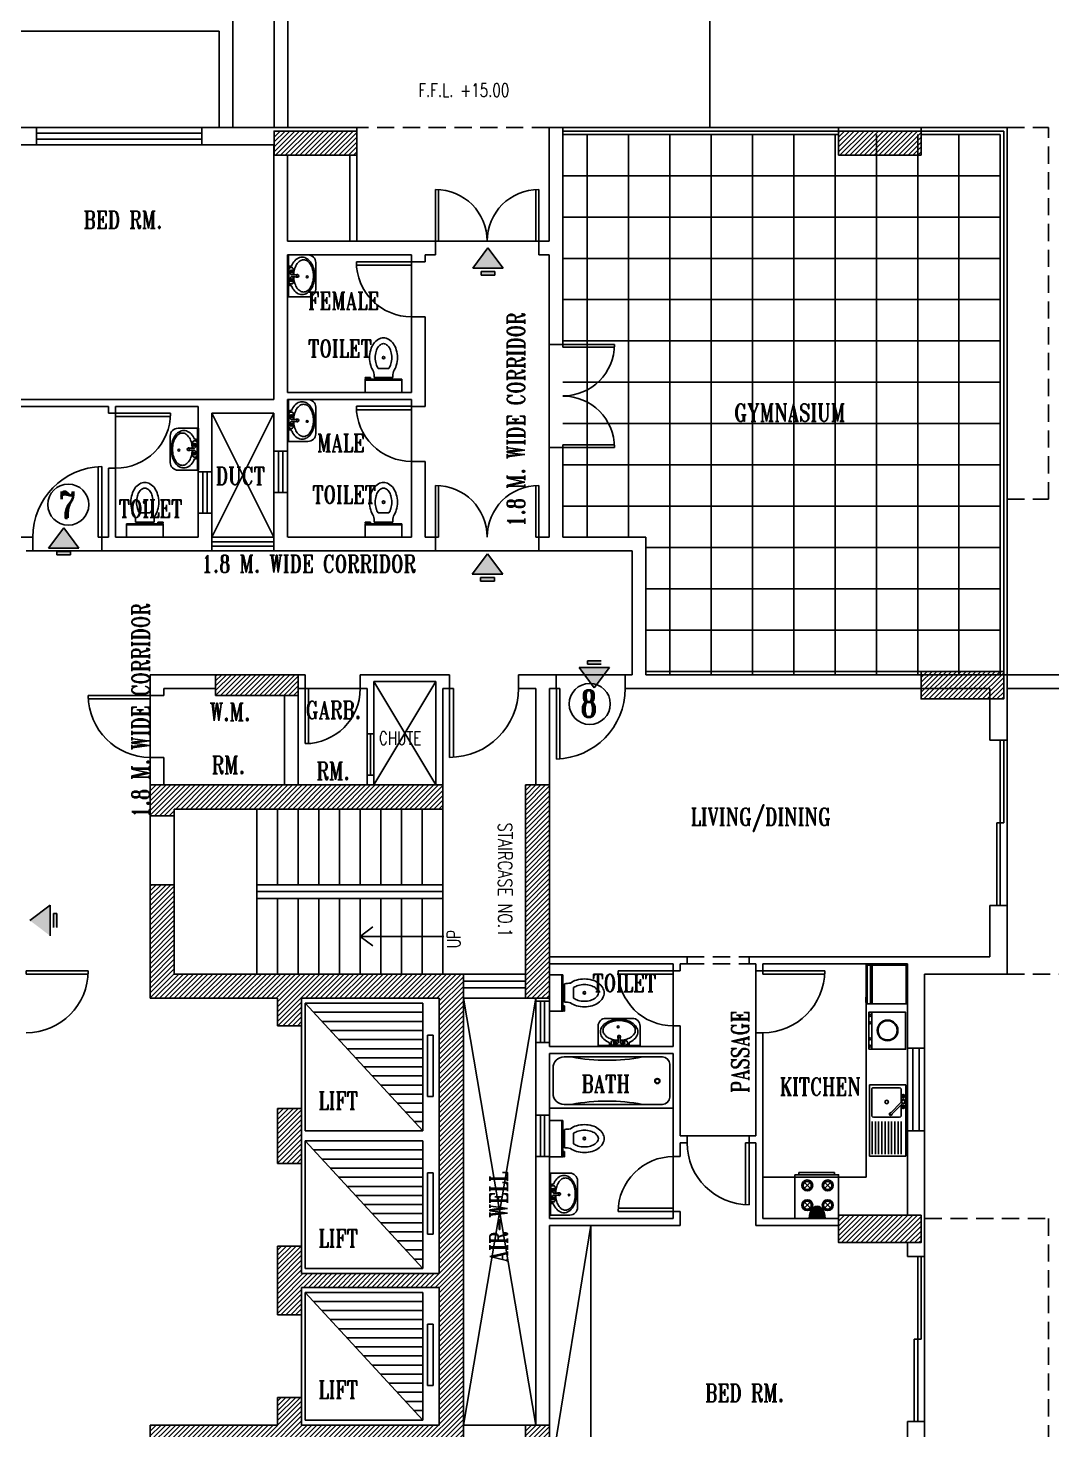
# Model space of a CAD drawing. Extents: x 5706208 to 5786773, y -2031603 to -1909573.
# Drawn here: x 5743665 to 5758540, y -2013996 to -1993629 of the extents above; entities that cross this region are included whole.
import ezdxf

# ---------------------------------------------------------------- set-up
doc = ezdxf.new("R2010")
doc.units = 0
doc.header["$LTSCALE"] = 1000
doc.header["$MEASUREMENT"] = 0
doc.linetypes.add('HIDDEN', pattern=[0.375, 0.25, -0.125])
doc.layers.get('0').update_dxf_attribs({"linetype": 'CONTINUOUS'})
for name, color, linetype in [('DOOR', 3, 'CONTINUOUS'), ('E-LIGHTING', 7, 'CONTINUOUS'), ('E-POWER', 7, 'CONTINUOUS'), ('FIXTURES', 8, 'CONTINUOUS'), ('HATCH', 254, 'CONTINUOUS'), ('STR - COLUMN', 4, 'CONTINUOUS'), ('TEXT', 2, 'CONTINUOUS'), ('WALL', 7, 'CONTINUOUS'), ('WIN', 3, 'CONTINUOUS')]:
    doc.layers.add(name, color=color, linetype=linetype)
doc.styles.add('TNR', font='romant.shx', dxfattribs={"width": 0.8})

# ---------------------------------------------------------------- blocks, each defined once
blk = doc.blocks.new('3')
at = {"layer": 'WIN'}
for p, q in [((131530, 59527), (130630, 59527)), ((131530, 59477), (130631, 59477)), ((131530, 59477), (131530, 59527))]:
    blk.add_line(p, q, dxfattribs=at)
blk.add_arc((131530, 59527), 900, 180, 270, dxfattribs=at)
blk = doc.blocks.new('4')
at = {"color": 1}
blk.add_line((137265, 121732), (138015, 121732), dxfattribs=at)
at = {"layer": 'WIN'}
for p, q in [((137215, 121732), (137265, 121732)), ((137215, 121732), (137215, 120932)), ((137265, 121732), (137265, 120934))]:
    blk.add_line(p, q, dxfattribs=at)
blk.add_arc((137215, 121732), 800, 270, 0, dxfattribs=at)
blk = doc.blocks.new('2')
at = {"layer": 'WIN'}
for p, q in [((135430, 69077), (134407, 69077)), ((135430, 69077), (135430, 69027)), ((135430, 69027), (134405, 69027))]:
    blk.add_line(p, q, dxfattribs=at)
blk.add_arc((135430, 69002), 1025, 90, 178.6024, dxfattribs=at)
blk = doc.blocks.new('LAV-S')
for p, q in [((-293, 0), (293, 0)), ((-293, 0), (-293, -284)), ((293, 0), (293, -284)), ((-293, -13), (293, -13)), ((-46, -50), (-75, -50)), ((-61, -35), (-61, -65)), ((-36, -40), (-36, -19)), ((-15, -66), (-15, -59)), ((14, -66), (14, -59)), ((36, -40), (36, -19)), ((45, -50), (75, -50)), ((60, -35), (60, -65)), ((-185, -392), (185, -392))]:
    blk.add_line(p, q)
for points in [[(-138, -55, 0.039711), (-178, -75, 0.107049), (-240, -134, 0.150029), (-261, -203, 0.150029), (-240, -272, 0.107049), (-178, -331, 0.075298), (-99, -365, 0.06206), (0, -377, 0.06206), (99, -365, 0.075298), (178, -331, 0.107049), (240, -272, 0.150029), (261, -203, 0.150029), (240, -134, 0.107049), (178, -75, 0.045264), (132, -52, 0.053604)], [(-12, -86, 0.053604), (-90, -97, 0.075298), (-159, -126, 0.107049), (-211, -175, 0.150029), (-225, -223, 0.150029), (-211, -272, 0.107049), (-159, -321, 0.075298), (-90, -350, 0.06206), (0, -361, 0.06206), (90, -350, 0.075298), (159, -321, 0.107049), (210, -272, 0.150029), (225, -223, 0.150029), (210, -175, 0.107049), (159, -126, 0.075298), (90, -97, 0.053604), (12, -86, 0.06206)], [(-138, -55), (-138, -37, -0.161372), (-129, -13)], [(-14, -79), (-96, -79, -0.414214), (-116, -59), (-116, -39, -0.414214), (-96, -19), (90, -19, -0.414214), (110, -39)], [(110, -39), (110, -59, -0.414214), (90, -79), (13, -79, -0.414214)], [(123, -13, -0.161372), (132, -37, -0.414214)], [(132, -37), (132, -52, -0.414214)]]:
    blk.add_lwpolyline(points, format="xyb")
for centre, radius in [((-61, -50), 19.1), ((-61, -50), 14.8), ((0, -136), 14.8), ((60, -50), 19.1), ((60, -50), 14.8), ((13, -273), 12.4)]:
    blk.add_circle(centre, radius)
for centre, radius, start, end in [((-37, -62), 22.2, 350.7967, 89.2835), ((-267, -84), 253, 348.1551, 4.1275), ((0, -136), 19.1, 157.9645, 22.0355), ((267, -84), 253, 175.8725, 191.8449), ((36, -62), 22.2, 90.7165, 189.2033), ((-185, -284), 108, 180, 270), ((185, -284), 108, 270, 0)]:
    blk.add_arc(centre, radius, start, end)
blk = doc.blocks.new('A$C456860CD')
at = {"layer": 'FIXTURES'}
for p, q in [((4.94, 8.21, 50), (15.06, 8.21, 50)), ((7.1, 13.29, 50), (12.9, 13.29, 50)), ((17.14, 8.24, 50), (20, 8.24, 50)), ((17.14, 7.67, 50), (17.14, 8.24, 50)), ((20, 7.67, 50), (20, 8.24, 50)), ((0, 0, 50), (0, 7.3, 50)), ((0, 7.3, 50), (20, 7.3, 50)), ((0, 6.73, 50), (20, 6.73, 50)), ((0, 0, 50), (20, 0, 50)), ((17.14, 7.67, 50), (20, 7.67, 50)), ((20, 0, 50), (20, 7.3, 50))]:
    blk.add_line(p, q, dxfattribs=at)
at = {"layer": 'FIXTURES', "elevation": 50}
for points in [[(4.58, 11.51, -0.082549), (2.96, 14.87, -0.071279), (2.35, 19.17, -0.071279), (2.96, 23.46, -0.082773), (4.59, 26.83, -0.106766), (7.22, 29.25, -0.133376), (10, 30, -0.133376), (12.78, 29.25, -0.106766), (15.41, 26.83, -0.082773), (17.04, 23.46, -0.071279), (17.65, 19.17, -0.071279), (17.04, 14.87, -0.082549), (15.42, 11.51, -0.106766)], [(7.1, 13.29, -0.082549), (5.92, 15.74, -0.071279), (5.43, 19.17, -0.071279), (5.92, 22.59, -0.082773), (7.1, 25.05, -0.106766), (8.78, 26.59, -0.133376), (10, 26.92, -0.133376), (11.22, 26.59, -0.106766), (12.9, 25.05, -0.082773), (14.08, 22.59, -0.071279), (14.57, 19.17, -0.071279), (14.08, 15.74, -0.082549), (12.9, 13.29, -0.082549)]]:
    blk.add_lwpolyline(points, format="xyb", dxfattribs=at)
at = {"layer": 'FIXTURES'}
blk.add_circle((9.97, 19.2, 50), 0.682, dxfattribs=at)
for centre, radius, start, end in [((-11.44, 8.11, 50), 16.38, 0.35698, 11.99076), ((31.44, 8.11, 50), 16.38, 168.00924, 179.64302), ((16.63, 7.82, 50), 0.527, 260.88023, 343.43698), ((18.49, 7.82, 50), 0.527, 196.56302, 279.11977)]:
    blk.add_arc(centre, radius, start, end, dxfattribs=at)
blk = doc.blocks.new('A$C185C11D3')
at = {"layer": 'FIXTURES'}
for p, q in [((0, 68, 50), (0, 0, 50)), ((0, 68, 50), (30, 68, 50)), ((2, 62, 50), (2, 8, 50)), ((6, 66, 50), (24, 66, 50)), ((28, 62, 50), (28, 8, 50)), ((30, 68, 50), (30, 0, 50)), ((0, 0, 50), (30, 0, 50)), ((8, 2, 50), (22, 2, 50))]:
    blk.add_line(p, q, dxfattribs=at)
for radius in [1.42, 1.1]:
    blk.add_circle((14.79, 59.22, 50), radius, dxfattribs=at)
for centre, radius, start, end in [((6, 62, 50), 4, 90, 180), ((24, 62, 50), 4, 0, 90), ((-100.79, 31.64, 50), 104.62, 349.25642, 10.74358), ((130.79, 31.64, 50), 104.62, 169.25642, 190.74358), ((8, 8, 50), 6, 180, 270), ((22, 8, 50), 6, 270, 0)]:
    blk.add_arc(centre, radius, start, end, dxfattribs=at)
blk = doc.blocks.new('KS-S')
at = {"color": 0}
for p, q in [((56, 612), (1161, 612)), ((56, 52), (56, 612)), ((593, 543), (91, 543)), ((593, 493), (91, 493)), ((593, 443), (91, 443)), ((658, 515), (658, 114)), ((851, 543), (686, 543)), ((870, 563), (702, 394)), ((891, 542), (724, 374)), ((840, 573), (797, 573)), ((819, 552), (819, 594)), ((1087, 543), (915, 543)), ((1006, 573), (964, 573)), ((985, 552), (985, 594)), ((1115, 114), (1115, 515)), ((1161, 52), (1161, 612)), ((593, 393), (91, 393)), ((593, 343), (91, 343)), ((593, 293), (91, 293)), ((593, 243), (91, 243)), ((56, 52), (1161, 52)), ((593, 193), (91, 193)), ((593, 143), (91, 143)), ((593, 93), (91, 93)), ((686, 86), (1087, 86))]:
    blk.add_line(p, q, dxfattribs=at)
for centre, radius in [((819, 573), 26.1), ((819, 573), 21.3), ((901, 573), 32.6), ((901, 573), 26.6), ((985, 573), 26.1), ((985, 573), 21.3), ((895, 317), 26.1)]:
    blk.add_circle(centre, radius, dxfattribs=at)
for centre, radius, start, end in [((686, 515), 28, 90, 180), ((1087, 515), 28, 0, 90), ((709, 380), 21.7, 89.3249, 2.0537), ((709, 380), 15.7, 119.7441, 334.7167), ((686, 114), 28, 180, 270), ((1087, 114), 28, 270, 0)]:
    blk.add_arc(centre, radius, start, end, dxfattribs=at)
blk = doc.blocks.new('A$C556A3EF4')
at = {"layer": 'FIXTURES', "linetype": 'Continuous'}
for p, q in [((0, 21.84), (0, 2.16)), ((1.2, 21.84), (0, 21.84)), ((4.92, 19.29), (9.16, 15.05)), ((4.92, 15.05), (9.16, 19.29)), ((15.72, 19.29), (19.96, 15.05)), ((15.72, 15.05), (19.96, 19.29)), ((4.92, 8.05), (9.16, 3.8)), ((4.92, 3.8), (9.16, 8.05)), ((15.72, 8.05), (19.96, 3.8)), ((15.72, 3.8), (19.96, 8.05)), ((1.2, 2.16), (0, 2.16))]:
    blk.add_line(p, q, dxfattribs=at)
blk.add_lwpolyline([(1.2, 24), (1.2, 0), (25.2, 0), (25.2, 24)], close=True, dxfattribs=at)
for centre, radius in [((7.04, 17.17), 3), ((7.04, 17.17), 2.24), ((17.84, 17.17), 3), ((17.84, 17.17), 2.24), ((7.04, 5.93), 3), ((7.04, 5.93), 2.24), ((17.84, 5.93), 3), ((17.84, 5.93), 2.24)]:
    blk.add_circle(centre, radius, dxfattribs=at)
blk = doc.blocks.new('FRIDGE')
at = {"color": 0}
for p, q in [((-550, 600), (-550, 0)), ((-550, 575), (-525, 575)), ((-525, 600), (-525, 0)), ((-550, 25), (-525, 25))]:
    blk.add_line(p, q, dxfattribs=at)
blk.add_lwpolyline([(-600, 575), (-625, 575), (-625, 500), (-600, 500)], dxfattribs=at)
blk.add_lwpolyline([(-600, 600), (0, 600), (0, 0), (-600, 0)], close=True, dxfattribs=at)
blk = doc.blocks.new('WM')
at = {"layer": 'FIXTURES', "color": 0}
blk.add_line((110, 115), (681, 115), dxfattribs=at)
blk.add_lwpolyline([(681, 65), (681, 635), (110, 635), (110, 65)], close=True, dxfattribs=at)
for centre, radius in [((390, 357), 160), ((390, 357), 148), ((158, 88), 15.9), ((272, 88), 15.9), ((519, 88), 15.9), ((633, 88), 15.9)]:
    blk.add_circle(centre, radius, dxfattribs=at)
blk = doc.blocks.new('20A-Flux Outlet')
at = {"layer": 'E-POWER', "linetype": 'Continuous'}
h = blk.add_hatch(color=210, dxfattribs=at)
edge = h.paths.add_edge_path()
edge.add_ellipse((0, 0), major_axis=(13.2, 0), ratio=0.656577, start_angle=120, end_angle=180)
edge.add_line((-13.2, 0), (-6.6, 0))
edge.add_line((-6.6, 0), (-6.6, 7.5))
edge = h.paths.add_edge_path()
edge.add_ellipse((0, 0), major_axis=(13.2, 0), ratio=0.656577, start_angle=90, end_angle=120)
edge.add_line((-6.6, 7.5), (-6.6, 0))
edge.add_line((-6.6, 0), (0, 0))
edge.add_line((0, 0), (0, 8.7))
edge = h.paths.add_edge_path()
edge.add_line((0, 0), (-6.6, 0))
edge.add_line((-6.6, 0), (-6.6, -7.5))
edge.add_ellipse((0, 0), major_axis=(13.2, 0), ratio=0.656577, start_angle=240, end_angle=270)
edge.add_line((0, -8.7), (0, 0))
edge = h.paths.add_edge_path()
edge.add_line((-6.6, 0), (-13.2, 0))
edge.add_ellipse((0, 0), major_axis=(13.2, 0), ratio=0.656577, start_angle=180, end_angle=240)
edge.add_line((-6.6, -7.5), (-6.6, 0))
at = {"layer": 'E-POWER', "color": 210, "linetype": 'Continuous'}
blk.add_line((0, -8.7), (0, 8.7), dxfattribs=at)
at = {"layer": 'E-POWER', "color": 210, "linetype": 'Continuous', "extrusion": (0, 0, -1)}
blk.add_ellipse((0, 0), major_axis=(13.2, 0), ratio=0.656577, start_param=1.570796, end_param=4.712389, dxfattribs=at)

msp = doc.modelspace()

# ---------------------------------------------------------------- hatches: boundary and pattern name
at = {"layer": 'STR - COLUMN'}
h = msp.add_hatch(dxfattribs=at)
h.set_pattern_fill('ANSI31', color=8, scale=400)
h.set_pattern_definition([(45, (396626.04, -437463.856), (-35.35533906, 35.35533906), [])])
h.paths.add_polyline_path([(5747239.5, -1995474.8), (5747239.5, -1995124.8), (5748439.5, -1995124.8), (5748439.5, -1995474.8)])
h = msp.add_hatch(dxfattribs=at)
h.set_pattern_fill('ANSI31', color=8, scale=400)
h.set_pattern_definition([(45, (404826.04, -437463.856), (-35.35533906, 35.35533906), [])])
h.paths.add_polyline_path([(5755439.5, -1995474.8), (5755439.5, -1995124.8), (5756639.5, -1995124.8), (5756639.5, -1995474.8)])
h = msp.add_hatch(dxfattribs=at)
h.set_pattern_fill('ANSI31', color=8, scale=400)
h.set_pattern_definition([(45, (395776.04, -445363.856), (-35.35533906, 35.35533906), [])])
h.paths.add_polyline_path([(5746389.5, -2003324.8), (5746389.5, -2003024.8), (5747589.5, -2003024.8), (5747589.5, -2003324.8)])
h = msp.add_hatch(dxfattribs=at)
h.set_pattern_fill('ANSI31', color=8, scale=400)
h.set_pattern_definition([(45, (406026.04, -445313.856), (-35.35533906, 35.35533906), [])])
h.paths.add_polyline_path([(5756639.5, -2003374.8), (5756639.5, -2002974.8), (5757839.5, -2002974.8), (5757839.5, -2003374.8)])
h = msp.add_hatch(dxfattribs=at)
h.set_pattern_fill('ANSI31', color=8, scale=400)
h.set_pattern_definition([(45, (394826.04, -446963.856), (-35.35533906, 35.35533906), [])])
h.paths.add_polyline_path([(5749689.5, -2004974.8), (5749689.5, -2004624.8), (5745439.5, -2004624.8), (5745439.5, -2005074.8), (5745789.5, -2005074.8), (5745789.5, -2004974.8)])
h.paths.add_polyline_path([(5750889.5, -2007724.8), (5750889.5, -2004624.8), (5751239.5, -2004624.8), (5751239.5, -2007724.8)])
h = msp.add_hatch(dxfattribs=at)
h.set_pattern_fill('ANSI31', color=8, scale=400)
h.set_pattern_definition([(45, (394826.04, -448413.856), (-35.35533906, 35.35533906), [])])
h.paths.add_polyline_path([(5745439.5, -2007724.8), (5745439.5, -2006074.8), (5745789.5, -2006074.8), (5745789.5, -2007374.8), (5749989.5, -2007374.8), (5749989.5, -2014274.8), (5745789.5, -2014274.8), (5745789.5, -2016674.8), (5749789.5, -2016674.8), (5749789.5, -2017024.8), (5745439.5, -2017024.8), (5745439.5, -2013924.8), (5747289.5, -2013924.8), (5747289.5, -2013524.8), (5747639.5, -2013524.8), (5747639.5, -2013924.8), (5749639.5, -2013924.8), (5749639.5, -2011924.8), (5747639.5, -2011924.8), (5747639.5, -2012324.8), (5747289.5, -2012324.8), (5747289.5, -2011324.8), (5747639.5, -2011324.8), (5747639.5, -2011724.8), (5749639.5, -2011724.8), (5749639.5, -2007724.8), (5747639.5, -2007724.8), (5747639.5, -2008124.8), (5747289.5, -2008124.8), (5747289.5, -2007724.8)])
h = msp.add_hatch(dxfattribs=at)
h.set_pattern_fill('ANSI31', color=8, scale=400)
h.set_pattern_definition([(45, (396676.04, -451663.856), (-35.35533906, 35.35533906), [])])
h.paths.add_polyline_path([(5747289.5, -2010124.8), (5747289.5, -2009324.8), (5747639.5, -2009324.8), (5747639.5, -2010124.8)])
h = msp.add_hatch(dxfattribs=at)
h.set_pattern_fill('ANSI31', color=8, scale=400)
h.set_pattern_definition([(45, (404826.04, -453213.856), (-35.35533906, 35.35533906), [])])
h.paths.add_polyline_path([(5755439.5, -2011274.8), (5755439.5, -2010874.8), (5756639.5, -2010874.8), (5756639.5, -2011274.8)])
h = msp.add_hatch(dxfattribs=at)
h.set_pattern_fill('ANSI31', color=8, scale=400)
h.set_pattern_definition([(45, (400276.04, -456263.856), (-35.35533906, 35.35533906), [])])
h.paths.add_polyline_path([(5750889.5, -2016674.8), (5750889.5, -2013924.8), (5751239.5, -2013924.8), (5751239.5, -2017024.8), (5750789.5, -2017024.8), (5750789.5, -2016674.8)])
at = {"layer": 'WIN'}
h = msp.add_hatch(color=8, dxfattribs=at)
h.paths.add_polyline_path([(5750346.6, -1996824.9), (5750125.4, -1997117.4), (5750567.9, -1997117.4)])
h.paths.add_polyline_path([(5750446.6, -1997167.4), (5750246.6, -1997167.4), (5750246.6, -1997217.4), (5750446.6, -1997217.4)])
h = msp.add_hatch(color=8, dxfattribs=at)
h.paths.add_polyline_path([(5744182.8, -2000891.1), (5743961.5, -2001183.6), (5744404, -2001183.6)])
h.paths.add_polyline_path([(5744282.8, -2001233.6), (5744082.8, -2001233.6), (5744082.8, -2001283.6), (5744282.8, -2001283.6)])
h = msp.add_hatch(color=8, dxfattribs=at)
h.paths.add_polyline_path([(5750339.1, -2001270.3), (5750117.9, -2001562.8), (5750560.4, -2001562.8)])
h.paths.add_polyline_path([(5750439.1, -2001612.8), (5750239.1, -2001612.8), (5750239.1, -2001662.8), (5750439.1, -2001662.8)])
h = msp.add_hatch(color=8, dxfattribs=at)
h.paths.add_polyline_path([(5751891.6, -2003213.3), (5752112.9, -2002920.8), (5751670.4, -2002920.8)])
h.paths.add_polyline_path([(5751791.6, -2002870.8), (5751991.6, -2002870.8), (5751991.6, -2002820.8), (5751791.6, -2002820.8)])
h = msp.add_hatch(color=8, dxfattribs=at)
h.paths.add_polyline_path([(5743692, -2006594.5), (5743984.5, -2006815.8), (5743984.5, -2006373.3)])
h.paths.add_polyline_path([(5744034.5, -2006494.5), (5744034.5, -2006694.5), (5744084.5, -2006694.5), (5744084.5, -2006494.5)])

# ---------------------------------------------------------------- linework, layer by layer
at = {"color": 8}
for p, q in [((5747439.5, -1992674.8), (5747439.5, -1995074.8)), ((5747239.5, -1992874.8), (5747239.5, -1995074.8)), ((5748339.5, -1995474.8), (5748339.5, -1996724.8)), ((5748439.5, -1995474.8), (5748439.5, -1996724.8)), ((5743734.9, -2001224.8), (5744734.9, -2001224.8)), ((5748689.5, -2004624.8), (5749589.5, -2003124.8)), ((5748689.5, -2003124.8), (5749589.5, -2004624.8)), ((5752339.5, -2003024.8), (5751339.5, -2003024.8)), ((5757889.5, -2003024.8), (5769389.5, -2003024.8)), ((5757889.5, -2003024.8), (5759689.5, -2003024.8)), ((5757889.5, -2003224.8), (5769389.5, -2003224.8)), ((5746989.5, -2004974.8), (5746989.5, -2007374.8)), ((5747289.5, -2004974.8), (5747289.5, -2006074.8)), ((5747589.5, -2004974.8), (5747589.5, -2006074.8)), ((5747889.5, -2004974.8), (5747889.5, -2006074.8)), ((5748189.5, -2004974.8), (5748189.5, -2006074.8)), ((5748489.5, -2004974.8), (5748489.5, -2006074.8)), ((5748789.5, -2004974.8), (5748789.5, -2006074.8)), ((5749089.5, -2004974.8), (5749089.5, -2006074.8)), ((5749389.5, -2004974.8), (5749389.5, -2006074.8)), ((5749689.5, -2004974.8), (5749689.5, -2007374.8)), ((5749689.5, -2006074.8), (5746989.5, -2006074.8)), ((5749689.5, -2006174.8), (5746989.5, -2006174.8)), ((5749689.5, -2006274.8), (5746989.5, -2006274.8)), ((5747289.5, -2006274.8), (5747289.5, -2007374.8)), ((5747589.5, -2006274.8), (5747589.5, -2007374.8)), ((5747889.5, -2006274.8), (5747889.5, -2007374.8)), ((5748189.5, -2006274.8), (5748189.5, -2007374.8)), ((5748489.5, -2006274.8), (5748489.5, -2007374.8)), ((5748789.5, -2006274.8), (5748789.5, -2007374.8)), ((5749089.5, -2006274.8), (5749089.5, -2007374.8)), ((5749389.5, -2006274.8), (5749389.5, -2007374.8)), ((5748489.5, -2006824.8), (5748672, -2006688.8)), ((5748489.5, -2006824.8), (5748672, -2006960.7)), ((5748489.5, -2006824.8), (5749704.5, -2006824.8)), ((5749402.4, -2009652.7), (5747691, -2007796.8)), ((5747691, -2009652.7), (5747691, -2007796.8)), ((5749402.4, -2007796.8), (5747691, -2007796.8)), ((5749402.4, -2009652.7), (5749402.4, -2007796.8)), ((5749402.4, -2007928.8), (5747812.7, -2007928.8)), ((5749402.4, -2008060.8), (5747934.4, -2008060.8)), ((5749402.4, -2008192.8), (5748056.2, -2008192.8)), ((5749402.4, -2008324.8), (5748177.9, -2008324.8)), ((5749469.8, -2008261), (5749550, -2008261)), ((5749469.8, -2009152), (5749469.8, -2008261)), ((5749550, -2009152), (5749550, -2008261)), ((5749402.4, -2008456.8), (5748299.6, -2008456.8)), ((5749402.4, -2008588.8), (5748421.4, -2008588.8)), ((5749402.4, -2008720.8), (5748543.1, -2008720.8)), ((5749402.4, -2008852.8), (5748664.8, -2008852.8)), ((5749402.4, -2008984.8), (5748786.5, -2008984.8)), ((5749402.4, -2009116.8), (5748908.3, -2009116.8)), ((5749469.8, -2009152), (5749550, -2009152)), ((5749402.4, -2009248.8), (5749030, -2009248.8)), ((5749402.4, -2009380.8), (5749151.7, -2009380.8)), ((5749273.4, -2009512.8), (5749402.4, -2009512.8)), ((5749402.4, -2009652.7), (5747691, -2009652.7)), ((5749402.4, -2009796.8), (5747691, -2009796.8)), ((5749402.4, -2011652.7), (5747691, -2009796.8)), ((5747691, -2011652.7), (5747691, -2009796.8)), ((5749402.4, -2011652.7), (5749402.4, -2009796.8)), ((5749402.4, -2009928.8), (5747812.7, -2009928.8)), ((5749402.4, -2010060.8), (5747934.4, -2010060.8)), ((5749402.4, -2010192.8), (5748056.2, -2010192.8)), ((5749402.4, -2010324.8), (5748177.9, -2010324.8)), ((5749402.4, -2010456.8), (5748299.6, -2010456.8)), ((5749469.8, -2010261), (5749550, -2010261)), ((5749469.8, -2011152), (5749469.8, -2010261)), ((5749550, -2011152), (5749550, -2010261)), ((5749402.4, -2010588.8), (5748421.4, -2010588.8)), ((5749402.4, -2010720.8), (5748543.1, -2010720.8)), ((5749402.4, -2010852.8), (5748664.8, -2010852.8)), ((5749402.4, -2010984.8), (5748786.5, -2010984.8)), ((5749402.4, -2011116.8), (5748908.3, -2011116.8)), ((5749402.4, -2011248.8), (5749030, -2011248.8)), ((5749469.8, -2011152), (5749550, -2011152)), ((5749402.4, -2011380.8), (5749151.7, -2011380.8)), ((5749402.4, -2011652.7), (5747691, -2011652.7)), ((5749273.4, -2011512.8), (5749402.4, -2011512.8)), ((5749402.4, -2011996.8), (5747691, -2011996.8)), ((5749402.4, -2013852.7), (5747691, -2011996.8)), ((5747691, -2013852.7), (5747691, -2011996.8)), ((5749402.4, -2013852.7), (5749402.4, -2011996.8)), ((5749402.4, -2012128.8), (5747812.7, -2012128.8)), ((5749402.4, -2012260.8), (5747934.4, -2012260.8)), ((5749402.4, -2012392.8), (5748056.2, -2012392.8)), ((5749469.8, -2012461), (5749550, -2012461)), ((5749469.8, -2013352), (5749469.8, -2012461)), ((5749550, -2013352), (5749550, -2012461)), ((5749402.4, -2012524.8), (5748177.9, -2012524.8)), ((5749402.4, -2012656.8), (5748299.6, -2012656.8)), ((5749402.4, -2012788.8), (5748421.4, -2012788.8)), ((5749402.4, -2012920.8), (5748543.1, -2012920.8)), ((5749402.4, -2013052.8), (5748664.8, -2013052.8)), ((5749402.4, -2013184.8), (5748786.5, -2013184.8)), ((5749402.4, -2013316.8), (5748908.3, -2013316.8)), ((5749402.4, -2013448.8), (5749030, -2013448.8)), ((5749469.8, -2013352), (5749550, -2013352)), ((5749402.4, -2013580.8), (5749151.7, -2013580.8)), ((5749273.4, -2013712.8), (5749402.4, -2013712.8)), ((5749402.4, -2013852.7), (5747691, -2013852.7))]:
    msp.add_line(p, q, dxfattribs=at)
for centre in [(5744249, -2000552.6), (5751825.4, -2003448.5)]:
    msp.add_circle(centre, 298.4, dxfattribs=at)
at = {"layer": 'HATCH', "color": 41, "true_color": 0xffd4a8}
for p, q in [((5754239.5, -2007324.8), (5754239.5, -2008224.8)), ((5753239.5, -2009724.8), (5754139.5, -2009724.8))]:
    msp.add_line(p, q, dxfattribs=at)
at = {"layer": 'STR - COLUMN', "ltscale": 0.1}
for p, q in [((5745439.5, -2004624.8), (5745439.5, -2005074.8)), ((5749689.5, -2004624.8), (5745439.5, -2004624.8)), ((5751239.5, -2004624.8), (5750889.5, -2004624.8)), ((5750889.5, -2004624.8), (5750889.5, -2007724.8)), ((5751239.5, -2004624.8), (5751239.5, -2007724.8)), ((5745789.5, -2005074.8), (5745439.5, -2005074.8)), ((5745789.5, -2004974.8), (5745789.5, -2005074.8)), ((5749689.5, -2004974.8), (5745789.5, -2004974.8)), ((5745789.5, -2006074.8), (5745439.5, -2006074.8)), ((5745439.5, -2006074.8), (5745439.5, -2007724.8)), ((5745789.5, -2006074.8), (5745789.5, -2007374.8)), ((5749989.5, -2007374.8), (5745789.5, -2007374.8)), ((5749989.5, -2007374.8), (5749989.5, -2014274.8)), ((5747289.5, -2007724.8), (5745439.5, -2007724.8)), ((5747289.5, -2007724.8), (5747289.5, -2008124.8)), ((5747639.5, -2007724.8), (5747639.5, -2008124.8)), ((5749639.5, -2007724.8), (5747639.5, -2007724.8)), ((5749639.5, -2007724.8), (5749639.5, -2011724.8)), ((5751239.5, -2007724.8), (5750889.5, -2007724.8)), ((5747639.5, -2008124.8), (5747289.5, -2008124.8)), ((5747289.5, -2009324.8), (5747289.5, -2010124.8)), ((5747639.5, -2009324.8), (5747289.5, -2009324.8)), ((5747639.5, -2009324.8), (5747639.5, -2010124.8)), ((5747639.5, -2010124.8), (5747289.5, -2010124.8)), ((5747289.5, -2011324.8), (5747289.5, -2012324.8)), ((5747639.5, -2011324.8), (5747289.5, -2011324.8)), ((5747639.5, -2011324.8), (5747639.5, -2011724.8)), ((5747639.5, -2011724.8), (5749639.5, -2011724.8)), ((5747639.5, -2011924.8), (5747639.5, -2012324.8)), ((5747639.5, -2011924.8), (5749639.5, -2011924.8)), ((5749639.5, -2011924.8), (5749639.5, -2013924.8)), ((5747639.5, -2012324.8), (5747289.5, -2012324.8)), ((5747289.5, -2013524.8), (5747289.5, -2013924.8)), ((5747639.5, -2013524.8), (5747289.5, -2013524.8)), ((5747639.5, -2013524.8), (5747639.5, -2013924.8)), ((5745439.5, -2013924.8), (5745439.5, -2017024.8)), ((5745439.5, -2013924.8), (5747289.5, -2013924.8)), ((5747639.5, -2013924.8), (5749639.5, -2013924.8)), ((5750889.5, -2013924.8), (5751239.5, -2013924.8)), ((5750889.5, -2013924.8), (5750889.5, -2016674.8)), ((5751239.5, -2013924.8), (5751239.5, -2017024.8))]:
    msp.add_line(p, q, dxfattribs=at)
for points in [[(5748439.5, -1995124.8), (5747239.5, -1995124.8), (5747239.5, -1995474.8), (5748439.5, -1995474.8), (5748439.5, -1995124.8)], [(5756639.5, -1995124.8), (5755439.5, -1995124.8), (5755439.5, -1995474.8), (5756639.5, -1995474.8), (5756639.5, -1995124.8)], [(5747589.5, -2003024.8), (5746389.5, -2003024.8), (5746389.5, -2003324.8), (5747589.5, -2003324.8), (5747589.5, -2003024.8)], [(5757839.5, -2002974.8), (5756639.5, -2002974.8), (5756639.5, -2003374.8), (5757839.5, -2003374.8), (5757839.5, -2002974.8)], [(5756639.5, -2010874.8), (5755439.5, -2010874.8), (5755439.5, -2011274.8), (5756639.5, -2011274.8), (5756639.5, -2010874.8)]]:
    msp.add_lwpolyline(points, dxfattribs=at)
at = {"layer": 'WALL', "color": 8, "ltscale": 0.1}
for p, q in [((5753570.6, -1983074.8), (5753570.6, -1995074.8)), ((5746639.5, -1993474.8), (5746639.5, -1995074.8)), ((5729339.5, -1993674.8), (5746439.5, -1993674.8)), ((5746439.5, -1993674.8), (5746439.5, -1995074.8)), ((5749584.9, -1996724.8), (5751084.9, -1996724.8)), ((5751234.9, -1999724.8), (5751234.9, -1998224.8)), ((5749584.9, -2001224.8), (5751084.9, -2001224.8))]:
    msp.add_line(p, q, dxfattribs=at)
at = {"layer": 'WALL', "color": 8}
for p, q in [((5742189.5, -1995074.8), (5743789.5, -1995074.8)), ((5743789.5, -1995324.8), (5743789.5, -1995074.8)), ((5746189.5, -1995074.8), (5748439.5, -1995074.8)), ((5746189.5, -1995324.8), (5746189.5, -1995074.8)), ((5748439.5, -1995124.8), (5748439.5, -1995074.8)), ((5751234.9, -1996724.8), (5751234.9, -1995074.8)), ((5751434.9, -1995074.8), (5751234.9, -1995074.8)), ((5751434.9, -1998224.8), (5751434.9, -1995074.8)), ((5755439.5, -1995124.8), (5755439.5, -1995074.8)), ((5755439.5, -1995074.8), (5756639.5, -1995074.8)), ((5756639.5, -1995124.8), (5756639.5, -1995074.8)), ((5742734.9, -1995324.8), (5743789.5, -1995324.8)), ((5746189.5, -1995324.8), (5747234.9, -1995324.8)), ((5747234.9, -1999024.8), (5747234.9, -1995324.8)), ((5747434.9, -1996724.8), (5747434.9, -1995474.8)), ((5747434.9, -1996724.8), (5749584.9, -1996724.8)), ((5749584.9, -1996924.8), (5749584.9, -1996724.8)), ((5751084.9, -1996724.8), (5751234.9, -1996724.8)), ((5751084.9, -1996924.8), (5751084.9, -1996724.8)), ((5747434.9, -1996924.8), (5749234.9, -1996924.8)), ((5747434.9, -1998924.8), (5747434.9, -1996924.8)), ((5749234.9, -1997024.8), (5749234.9, -1996924.8)), ((5749434.9, -1996924.8), (5749584.9, -1996924.8)), ((5749434.9, -1997024.8), (5749434.9, -1996924.8)), ((5751084.9, -1996924.8), (5751234.9, -1996924.8)), ((5751234.9, -1998224.8), (5751234.9, -1996924.8)), ((5749234.9, -1997024.8), (5749434.9, -1997024.8)), ((5749234.9, -1997824.8), (5749434.9, -1997824.8)), ((5749234.9, -1998924.8), (5749234.9, -1997824.8)), ((5749434.9, -1999124.8), (5749434.9, -1997824.8)), ((5751234.9, -1998224.8), (5751434.9, -1998224.8)), ((5742734.9, -1999024.8), (5747234.9, -1999024.8)), ((5747434.9, -1998924.8), (5749234.9, -1998924.8)), ((5747434.9, -1999024.8), (5749234.9, -1999024.8)), ((5747434.9, -1999774.8), (5747434.9, -1999024.8)), ((5749234.9, -1999124.8), (5749234.9, -1999024.8)), ((5742234.9, -1999124.8), (5744834.9, -1999124.8)), ((5744834.9, -1999224.8), (5744834.9, -1999124.8)), ((5744934.9, -1999224.8), (5744834.9, -1999224.8)), ((5744934.9, -1999224.8), (5744934.9, -1999124.8)), ((5744934.9, -1999124.8), (5746134.9, -1999124.8)), ((5746134.9, -2000074.8), (5746134.9, -1999124.8)), ((5746334.9, -2000074.8), (5746334.9, -1999224.8)), ((5746334.9, -1999224.8), (5747234.9, -1999224.8)), ((5746334.9, -2001024.8), (5747234.9, -1999224.8)), ((5746334.9, -1999224.8), (5747234.9, -2001024.8)), ((5747234.9, -1999774.8), (5747234.9, -1999224.8)), ((5749234.9, -1999124.8), (5749434.9, -1999124.8)), ((5747434.9, -1999774.8), (5747234.9, -1999774.8)), ((5751234.9, -2001024.8), (5751234.9, -1999724.8)), ((5751234.9, -1999724.8), (5751434.9, -1999724.8)), ((5751434.9, -2001024.8), (5751434.9, -1999724.8)), ((5744834.9, -2001024.8), (5744834.9, -2000024.8)), ((5744934.9, -2000024.8), (5744834.9, -2000024.8)), ((5744934.9, -2001024.8), (5744934.9, -2000024.8)), ((5746134.9, -2000074.8), (5746334.9, -2000074.8)), ((5749234.9, -1999924.8), (5749434.9, -1999924.8)), ((5749234.9, -2001024.8), (5749234.9, -1999924.8)), ((5749434.9, -2001024.8), (5749434.9, -1999924.8)), ((5747234.9, -2001224.8), (5747234.9, -2000374.8)), ((5747434.9, -2000374.8), (5747234.9, -2000374.8)), ((5747434.9, -2001024.8), (5747434.9, -2000374.8)), ((5746134.9, -2001024.8), (5746134.9, -2000674.8)), ((5746134.9, -2000674.8), (5746334.9, -2000674.8)), ((5746334.9, -2001224.8), (5746334.9, -2000674.8)), ((5743734.9, -2001024.8), (5743534.9, -2001024.8)), ((5743734.9, -2001224.8), (5743734.9, -2001024.8)), ((5744734.9, -2001024.8), (5744834.9, -2001024.8)), ((5744734.9, -2001224.8), (5744734.9, -2001024.8)), ((5744934.9, -2001024.8), (5746134.9, -2001024.8)), ((5747439.5, -2001024.8), (5749234.9, -2001024.8)), ((5749434.9, -2001024.8), (5749584.9, -2001024.8)), ((5749584.9, -2001024.8), (5749584.9, -2001224.8)), ((5751084.9, -2001024.8), (5751234.9, -2001024.8)), ((5751084.9, -2001024.8), (5751084.9, -2001224.8)), ((5751434.9, -2001024.8), (5752639.5, -2001024.8)), ((5752639.5, -2001024.8), (5752639.5, -2003024.8)), ((5743639.5, -2001224.8), (5743734.9, -2001224.8)), ((5744734.9, -2001224.8), (5746334.9, -2001224.8)), ((5747234.9, -2001224.8), (5749584.9, -2001224.8)), ((5751084.9, -2001224.8), (5752439.5, -2001224.8)), ((5752439.5, -2001224.8), (5752439.5, -2003024.8)), ((5745439.5, -2003024.8), (5745439.5, -2003324.8)), ((5746639.5, -2003024.8), (5745439.5, -2003024.8)), ((5747689.5, -2003024.8), (5747589.5, -2003024.8)), ((5747589.5, -2004624.8), (5747589.5, -2003024.8)), ((5747689.5, -2003024.8), (5747689.5, -2003224.8)), ((5748489.5, -2003024.8), (5748489.5, -2003224.8)), ((5748689.5, -2003024.8), (5748489.5, -2003024.8)), ((5749589.5, -2003024.8), (5748689.5, -2003024.8)), ((5748689.5, -2003124.8), (5748689.5, -2003882.5)), ((5749589.5, -2003124.8), (5748689.5, -2003124.8)), ((5749789.5, -2003024.8), (5749589.5, -2003024.8)), ((5749589.5, -2004624.8), (5749589.5, -2003124.8)), ((5749789.5, -2003224.8), (5749789.5, -2003024.8)), ((5750789.5, -2003224.8), (5750789.5, -2003024.8)), ((5751339.5, -2003024.8), (5750789.5, -2003024.8)), ((5751339.5, -2003024.8), (5751339.5, -2003224.8)), ((5752339.5, -2003024.8), (5752339.5, -2003224.8)), ((5752339.5, -2003024.8), (5752439.5, -2003024.8)), ((5752639.5, -2003024.8), (5756639.5, -2003024.8)), ((5756639.5, -2003024.8), (5757889.5, -2003024.8)), ((5757889.5, -2007374.8), (5757889.5, -2003024.8)), ((5745639.5, -2003324.8), (5745439.5, -2003324.8)), ((5745439.5, -2004224.8), (5745439.5, -2003324.8)), ((5745639.5, -2003224.8), (5745639.5, -2003324.8)), ((5745639.5, -2003224.8), (5746389.5, -2003224.8)), ((5747389.5, -2004624.8), (5747389.5, -2003324.8)), ((5747689.5, -2003224.8), (5747589.5, -2003224.8)), ((5748589.5, -2003224.8), (5748489.5, -2003224.8)), ((5748589.5, -2003224.8), (5748589.5, -2003882.5)), ((5749689.5, -2004974.8), (5749689.5, -2003224.8)), ((5749789.5, -2003224.8), (5749689.5, -2003224.8)), ((5751039.5, -2003224.8), (5750789.5, -2003224.8)), ((5751039.5, -2003224.8), (5751039.5, -2004624.8)), ((5751339.5, -2003224.8), (5751239.5, -2003224.8)), ((5751239.5, -2003224.8), (5751239.5, -2004624.8)), ((5756639.5, -2003224.8), (5752339.5, -2003224.8)), ((5757639.5, -2003224.8), (5756639.5, -2003224.8)), ((5757639.5, -2003974.5), (5757639.5, -2003224.8)), ((5748689.5, -2003882.5), (5748589.5, -2003882.5)), ((5757639.5, -2003974.5), (5757889.5, -2003974.5)), ((5745439.5, -2004224.8), (5745439.5, -2004624.8)), ((5745639.5, -2004224.8), (5745439.5, -2004224.8)), ((5745639.5, -2004224.8), (5745639.5, -2004624.8)), ((5748589.5, -2004482.5), (5748589.5, -2004624.8)), ((5748689.5, -2004482.5), (5748589.5, -2004482.5)), ((5748689.5, -2004482.5), (5748689.5, -2004624.8)), ((5745439.5, -2005074.8), (5745439.5, -2006074.8)), ((5745789.5, -2006074.8), (5745789.5, -2005074.8)), ((5757639.5, -2007124.8), (5757639.5, -2006374.5)), ((5757639.5, -2006374.5), (5757889.5, -2006374.5)), ((5753239.5, -2007124.8), (5751239.5, -2007124.8)), ((5753239.5, -2007124.8), (5753239.5, -2007224.8)), ((5757639.5, -2007124.8), (5754139.5, -2007124.8)), ((5754139.5, -2007124.8), (5754139.5, -2007224.8)), ((5753039.5, -2007224.8), (5751239.5, -2007224.8)), ((5753039.5, -2007224.8), (5753039.5, -2007324.8)), ((5753139.5, -2007324.8), (5753039.5, -2007324.8)), ((5753139.5, -2007224.8), (5753139.5, -2007324.8)), ((5753239.5, -2007224.8), (5753139.5, -2007224.8)), ((5754239.5, -2007224.8), (5754139.5, -2007224.8)), ((5754239.5, -2007224.8), (5754239.5, -2007324.8)), ((5754339.5, -2007324.8), (5754239.5, -2007324.8)), ((5754339.5, -2007224.8), (5754339.5, -2007324.8)), ((5756439.5, -2007224.8), (5754339.5, -2007224.8)), ((5755839.5, -2007224.8), (5755839.5, -2010324.8)), ((5756439.5, -2007224.8), (5756439.5, -2008449.8)), ((5757889.5, -2007374.8), (5756689.5, -2007372.6)), ((5756689.5, -2007372.6), (5756689.5, -2008449.8)), ((5749989.5, -2007724.8), (5751039.5, -2013924.8)), ((5751039.5, -2007724.8), (5749989.5, -2013924.8)), ((5751039.5, -2007724.8), (5751039.5, -2007767.5)), ((5751239.5, -2007767.5), (5751039.5, -2007767.5)), ((5751239.5, -2007724.8), (5751239.5, -2007767.5)), ((5747639.5, -2008124.8), (5747639.5, -2009324.8)), ((5753039.5, -2008124.8), (5753039.5, -2008424.8)), ((5753139.5, -2008124.8), (5753039.5, -2008124.8)), ((5753139.5, -2008124.8), (5753139.5, -2009724.8)), ((5751039.5, -2008367.5), (5751039.5, -2009424.8)), ((5751239.5, -2008367.5), (5751039.5, -2008367.5)), ((5751239.5, -2008367.5), (5751239.5, -2008424.8)), ((5753039.5, -2008424.8), (5751239.5, -2008424.8)), ((5754239.5, -2008224.8), (5754239.5, -2009724.8)), ((5754339.5, -2008224.8), (5754239.5, -2008224.8)), ((5754339.5, -2008224.8), (5754339.5, -2010924.8)), ((5753039.5, -2008524.8), (5751239.5, -2008524.8)), ((5751239.5, -2008524.8), (5751239.5, -2009424.8)), ((5753039.5, -2008524.8), (5753039.5, -2010024.8)), ((5756439.5, -2008449.8), (5756689.5, -2008449.8)), ((5751239.5, -2009424.8), (5751039.5, -2009424.8)), ((5753239.5, -2009724.8), (5753139.5, -2009724.8)), ((5753239.5, -2009824.8), (5753139.5, -2009824.8)), ((5753139.5, -2009824.8), (5753139.5, -2010024.8)), ((5753239.5, -2009724.8), (5753239.5, -2009824.8)), ((5754239.5, -2009724.8), (5754139.5, -2009724.8)), ((5754139.5, -2009724.8), (5754139.5, -2009824.8)), ((5754239.5, -2009824.8), (5754139.5, -2009824.8)), ((5754239.5, -2009824.8), (5754239.5, -2011024.8)), ((5756439.5, -2009649.8), (5756439.5, -2010874.8)), ((5756439.5, -2009649.8), (5756689.5, -2009649.8)), ((5756689.5, -2009649.8), (5756689.5, -2014674.8)), ((5751039.5, -2010024.8), (5751039.5, -2013924.8)), ((5751239.5, -2010024.8), (5751039.5, -2010024.8)), ((5751239.5, -2010024.8), (5751239.5, -2010924.8)), ((5753139.5, -2010024.8), (5753039.5, -2010024.8)), ((5747639.5, -2010124.8), (5747639.5, -2011324.8)), ((5755839.5, -2010324.8), (5754339.5, -2010324.8)), ((5753139.5, -2010824.8), (5753039.5, -2010824.8)), ((5753039.5, -2010824.8), (5753039.5, -2010924.8)), ((5753139.5, -2010824.8), (5753139.5, -2011024.8)), ((5753039.5, -2010924.8), (5751239.5, -2010924.8)), ((5753139.5, -2011024.8), (5751239.5, -2011024.8)), ((5751239.5, -2011024.8), (5751239.5, -2013924.8)), ((5751239.5, -2014724.8), (5751839.5, -2011024.8)), ((5751839.5, -2011024.8), (5751839.5, -2014724.8)), ((5755439.5, -2011024.8), (5754239.5, -2011024.8)), ((5755439.5, -2010924.8), (5754339.5, -2010924.8)), ((5756439.5, -2011274.8), (5756439.5, -2011474.8)), ((5756439.5, -2011474.8), (5756689.5, -2011474.8)), ((5747639.5, -2012324.8), (5747639.5, -2013524.8)), ((5756439.5, -2013874.8), (5756439.5, -2014724.8)), ((5756439.5, -2013874.8), (5756689.5, -2013874.8))]:
    msp.add_line(p, q, dxfattribs=at)
at = {"layer": 'WIN', "color": 8}
for p, q in [((5743789.5, -1995074.8), (5746189.5, -1995074.8)), ((5743789.5, -1995154.8), (5746189.5, -1995154.8)), ((5751434.9, -1995074.8), (5755439.5, -1995074.8)), ((5751434.9, -1995124.8), (5755439.5, -1995124.8)), ((5751434.9, -1995174.8), (5755439.5, -1995174.8)), ((5751789.5, -2001024.8), (5751789.5, -1995174.8)), ((5752389.5, -2001024.8), (5752389.5, -1995174.8)), ((5752989.5, -2003024.8), (5752989.5, -1995174.8)), ((5753589.5, -2003024.8), (5753589.5, -1995174.8)), ((5754189.5, -2003024.8), (5754189.5, -1995174.8)), ((5754789.5, -2003024.8), (5754789.5, -1995174.8)), ((5755389.5, -2003024.8), (5755389.5, -1995174.8)), ((5755989.5, -2003024.8), (5755989.5, -1995174.8)), ((5756589.5, -2003024.8), (5756589.5, -1995174.8)), ((5756639.5, -1995074.8), (5757889.5, -1995074.8)), ((5756639.5, -1995124.8), (5757839.5, -1995124.8)), ((5756639.5, -1995174.8), (5757789.5, -1995174.8)), ((5757189.5, -2003024.8), (5757189.5, -1995174.8)), ((5757789.5, -2003024.8), (5757789.5, -1995174.8)), ((5757839.5, -2003024.8), (5757839.5, -1995124.8)), ((5757889.5, -2003024.8), (5757889.5, -1995074.8)), ((5743789.5, -1995244.8), (5746189.5, -1995244.8)), ((5743789.5, -1995324.8), (5746189.5, -1995324.8)), ((5751434.9, -1995774.8), (5757789.5, -1995774.8)), ((5751434.9, -1996374.8), (5757789.5, -1996374.8)), ((5750346.6, -1996822.5), (5750125.4, -1997117.4)), ((5750346.6, -1996822.5), (5750567.9, -1997117.4)), ((5751434.9, -1996974.8), (5757789.5, -1996974.8)), ((5750125.4, -1997117.4), (5750567.9, -1997117.4)), ((5750246.6, -1997167.4), (5750246.6, -1997217.4)), ((5750246.6, -1997167.4), (5750446.6, -1997167.4)), ((5750246.6, -1997217.4), (5750446.6, -1997217.4)), ((5750446.6, -1997167.4), (5750446.6, -1997217.4)), ((5751434.9, -1997574.8), (5757789.5, -1997574.8)), ((5751434.9, -1998174.8), (5757789.5, -1998174.8)), ((5751434.9, -1998774.8), (5757789.5, -1998774.8)), ((5751434.9, -1999374.8), (5757789.5, -1999374.8)), ((5747234.9, -1999774.8), (5747234.9, -2000374.8)), ((5747304.9, -1999774.8), (5747304.9, -2000374.8)), ((5747364.9, -1999774.8), (5747364.9, -2000374.8)), ((5747434.9, -1999774.8), (5747434.9, -2000374.8)), ((5746134.9, -2000074.8), (5746134.9, -2000674.8)), ((5746204.9, -2000074.8), (5746204.9, -2000674.8)), ((5746264.9, -2000074.8), (5746264.9, -2000674.8)), ((5746334.9, -2000074.8), (5746334.9, -2000674.8)), ((5751434.9, -1999974.8), (5757789.5, -1999974.8)), ((5751434.9, -2000574.8), (5757789.5, -2000574.8)), ((5744182.8, -2000888.6), (5743961.5, -2001183.6)), ((5744182.8, -2000888.6), (5744404, -2001183.6)), ((5746334.9, -2001024.8), (5747234.9, -2001024.8)), ((5746334.9, -2001094.8), (5747234.9, -2001094.8)), ((5743961.5, -2001183.6), (5744404, -2001183.6)), ((5744082.8, -2001233.6), (5744082.8, -2001283.6)), ((5744082.8, -2001233.6), (5744282.8, -2001233.6)), ((5744082.8, -2001283.6), (5744282.8, -2001283.6)), ((5744282.8, -2001233.6), (5744282.8, -2001283.6)), ((5746334.9, -2001154.8), (5747234.9, -2001154.8)), ((5746334.9, -2001224.8), (5747234.9, -2001224.8)), ((5750339.1, -2001267.9), (5750117.9, -2001562.8)), ((5750339.1, -2001267.9), (5750560.4, -2001562.8)), ((5752639.5, -2001174.8), (5757789.5, -2001174.8)), ((5750117.9, -2001562.8), (5750560.4, -2001562.8)), ((5750239.1, -2001612.8), (5750239.1, -2001662.8)), ((5750239.1, -2001612.8), (5750439.1, -2001612.8)), ((5750239.1, -2001662.8), (5750439.1, -2001662.8)), ((5750439.1, -2001612.8), (5750439.1, -2001662.8)), ((5752639.5, -2001774.8), (5757789.5, -2001774.8)), ((5752639.5, -2002374.8), (5757789.5, -2002374.8)), ((5752112.9, -2002920.8), (5751670.4, -2002920.8)), ((5751891.6, -2003215.8), (5751670.4, -2002920.8)), ((5751791.6, -2002870.8), (5751791.6, -2002820.8)), ((5751991.6, -2002820.8), (5751791.6, -2002820.8)), ((5751991.6, -2002870.8), (5751791.6, -2002870.8)), ((5751891.6, -2003215.8), (5752112.9, -2002920.8)), ((5752639.5, -2002974.8), (5757789.5, -2002974.8)), ((5748589.5, -2003882.5), (5748589.5, -2004482.5)), ((5748639.5, -2003882.5), (5748639.5, -2004482.5)), ((5748689.5, -2003882.5), (5748689.5, -2004482.5)), ((5757789.5, -2006374.5), (5757789.5, -2003974.5)), ((5757839.5, -2005174.5), (5757839.5, -2003974.5)), ((5757739.5, -2005174.5), (5757839.5, -2005174.5)), ((5757739.5, -2006374.5), (5757739.5, -2005174.5)), ((5743689.5, -2006594.5), (5743984.5, -2006373.3)), ((5743984.5, -2006815.8), (5743984.5, -2006373.3)), ((5744034.5, -2006494.5), (5744084.5, -2006494.5)), ((5744034.5, -2006694.5), (5744034.5, -2006494.5)), ((5744084.5, -2006694.5), (5744084.5, -2006494.5)), ((5749989.5, -2007374.8), (5750889.5, -2007374.8)), ((5749989.5, -2007474.8), (5750889.5, -2007474.8)), ((5749989.5, -2007574.8), (5750889.5, -2007574.8)), ((5750889.5, -2007724.8), (5749989.5, -2007724.8)), ((5751039.5, -2008367.5), (5751039.5, -2007767.5)), ((5751109.5, -2008367.5), (5751109.5, -2007767.5)), ((5751169.5, -2007767.5), (5751169.5, -2008367.5)), ((5751239.5, -2007767.5), (5751239.5, -2008367.5)), ((5756439.5, -2008449.8), (5756439.5, -2009649.8)), ((5756519.5, -2008449.8), (5756519.5, -2009649.8)), ((5756609.5, -2009649.8), (5756609.5, -2008449.8)), ((5756689.5, -2009649.8), (5756689.5, -2008449.8)), ((5751039.5, -2009424.8), (5751039.5, -2010024.8)), ((5751109.5, -2009424.8), (5751109.5, -2010024.8)), ((5751169.5, -2009424.8), (5751169.5, -2010024.8)), ((5751239.5, -2009424.8), (5751239.5, -2010024.8)), ((5756589.5, -2013874.8), (5756589.5, -2011474.8)), ((5756639.5, -2012674.8), (5756639.5, -2011474.8)), ((5756539.5, -2012674.8), (5756639.5, -2012674.8)), ((5756539.5, -2013874.8), (5756539.5, -2012674.8)), ((5750889.5, -2013924.8), (5749989.5, -2013924.8))]:
    msp.add_line(p, q, dxfattribs=at)
at = {"layer": 'WIN', "color": 8, "linetype": 'HIDDEN'}
for p, q in [((5751234.9, -1995074.8), (5748439.5, -1995074.8)), ((5757889.5, -1995074.8), (5758489.5, -1995074.8)), ((5758489.5, -2000474.8), (5758489.5, -1995074.8)), ((5757889.5, -2000474.8), (5758489.5, -2000474.8)), ((5753239.5, -2007124.8), (5754139.5, -2007124.8)), ((5753239.5, -2007224.8), (5754139.5, -2007224.8)), ((5757889.5, -2007374.8), (5759689.5, -2007374.8)), ((5756689.5, -2010924.8), (5758489.5, -2010924.8)), ((5758489.5, -2010924.8), (5758489.5, -2014674.8))]:
    msp.add_line(p, q, dxfattribs=at)

# ---------------------------------------------------------------- block references
at = {"layer": 'DOOR'}
for p, xscale, yscale, zscale, rotation in [((5799190.4, -1887116.7), -0.8333333333338507, 0.8333333333338507, 0.8333333333338507, 90), ((5701479.4, -1887116.7), 0.8333333333338507, 0.8333333333338507, 0.8333333333338507, 270), ((5861042.9, -1950119.3), 0.8333333333139308, 0.8333333333338507, 0.8333333333338507, 179.9999999999999), ((5799190.4, -1891416.7), -0.8333333333338507, 0.8333333333338507, 0.8333333333338507, 90), ((5701479.4, -1891416.7), 0.8333333333338507, 0.8333333333338507, 0.8333333333338507, 270), ((5815930.2, -2149368.8), 1.111111111111111, 1.111111111111111, 1.111111111111111, 90)]:
    msp.add_blockref('3', p, dxfattribs=dict(at, xscale=xscale, yscale=yscale, zscale=zscale, rotation=rotation))
at = {"layer": 'DOOR', "rotation": 270}
for p in [(5627502.4, -1859809.7), (5627502.4, -1861909.7), (5631305.1, -1870109.8)]:
    msp.add_blockref('4', p, dxfattribs=at)
at = {"layer": 'DOOR', "xscale": -0.8333333333139308, "yscale": 0.8333333333338507, "zscale": 0.8333333333338507}
msp.add_blockref('3', (5861042.9, -2047830.2), dxfattribs=at)
at = {"layer": 'DOOR', "xscale": -1}
for name, p, rotation in [('4', (5866667.4, -1862009.8), 90), ('2', (5813761.5, -1865595.1), 90), ('2', (5682312.9, -2138654.4), 270), ('3', (5694612.9, -2141354.4), 270), ('4', (5631307, -2148039.8), 270)]:
    msp.add_blockref(name, p, dxfattribs=dict(at, rotation=rotation))
at = {"layer": 'DOOR'}
for name, p in [('3', (5613909.9, -2062851.3)), ('4', (5610474.5, -2124957.3))]:
    msp.add_blockref(name, p, dxfattribs=at)
at = {"layer": 'DOOR', "xscale": -1}
for p in [(5875169.2, -2066851.4), (5885869.2, -2066851.3)]:
    msp.add_blockref('3', p, dxfattribs=at)
at = {"layer": 'E-LIGHTING', "linetype": 'Continuous', "xscale": 13.58256551297382, "yscale": 13.58256552461535, "zscale": 13.58256551297382, "rotation": 270}
msp.add_blockref('20A-Flux Outlet', (5755129.3, -2010924.8), dxfattribs=at)
at = {"layer": 'FIXTURES'}
for name, p, xscale, yscale, zscale, rotation in [('LAV-S', (5747434.9, -1997230), -1.04214914309341, 1.04214914309341, 1.04214914309341, 90), ('LAV-S', (5747434.9, -1999330), -1.04214914309341, 1.04214914309341, 1.04214914309341, 90), ('LAV-S', (5746139.5, -1999747.8), 1.04214914309341, 1.04214914309341, 1.04214914309341, 270), ('A$C456860CD', (5751239.5, -2007381.9, -1323.5), 26.47058823531916, 26.47058823531916, 26.47058823531916, 270), ('FRIDGE', (5756422.5, -2007241.8), -0.9411764706601389, 0.9411764706455868, 0.9411764705890892, 180), ('LAV-S', (5752251.8, -2008424.8), 1.042149143118877, 1.04214914309341, 1.04214914309341, 180), ('WM', (5755816.5, -2007824.1), 0.9411764702672372, 0.9411764702672372, 0.9411764702672372, 270), ('A$C185C11D3', (5751239.5, -2009318.9, -1323.5), -26.47058823531916, 26.47058823531916, 26.47058823531916, 270), ('KS-S', (5755840.6, -2010073.6), -0.9411764702672372, 0.9411764702672372, 0.9411764702672372, 270), ('A$C456860CD', (5751239.5, -2009498.5, -1323.5), 26.47058823531916, 26.47058823531916, 26.47058823531916, 270), ('A$C556A3EF4', (5755439.5, -2010257.7), -26.47058823531552, 26.47058823531552, 26.47058823531552, 90), ('LAV-S', (5751239.5, -2010569.5), -1.04214914309341, 1.04214914309341, 1.04214914309341, 90)]:
    msp.add_blockref(name, p, dxfattribs=dict(at, xscale=xscale, yscale=yscale, zscale=zscale, rotation=rotation))
at = {"layer": 'FIXTURES', "yscale": 26.47058823531916, "zscale": 26.47058823531916}
for p, xscale in [((5749093.5, -1998924.8, -1323.5), -26.47058823530097), ((5745096.7, -2001024.8, -1323.5), 26.47058823530097), ((5749093.5, -2001024.8, -1323.5), -26.47058823530097)]:
    msp.add_blockref('A$C456860CD', p, dxfattribs=dict(at, xscale=xscale))

# ---------------------------------------------------------------- texts
at = {"layer": 'TEXT', "color": 6, "style": 'TNR', "width": 0.75}
msp.add_text('F.F.L. +15.00', height=191.103, dxfattribs=at).set_placement((5749335.6, -1994626.9))
at = {"layer": 'TEXT', "style": 'TNR', "width": 0.75}
for s, height, p in [('BED RM.', 254.8, (5744470.7, -1996542)), ('FEMALE', 254.8, (5747734.2, -1997719.2)), ('TOILET', 254.8, (5747734.2, -1998411.6)), ('GYMNASIUM', 254.8, (5753925.2, -1999344.9)), ('MALE', 254.8, (5747861.7, -1999784.6)), ('DUCT', 254.8, (5746392, -2000263.3)), ('TOILET', 254.8, (5747794.2, -2000534.3)), ('7', 382.2, (5744112.9, -2000744.7)), ('TOILET', 254.8, (5744981.8, -2000738.4)), ('1.8 M. WIDE CORRIDOR', 254.804, (5746186.4, -2001540.3)), ('8', 382.2, (5751689.4, -2003636)), ('W.M.', 254.8, (5746304.6, -2003693.8)), ('GARB.', 254.8, (5747699.1, -2003664.3)), ('CHUTE', 191.1, (5748763.2, -2004041.8)), ('RM.', 254.8, (5746332.9, -2004462.6)), ('RM.', 254.8, (5747854.8, -2004550.7)), ('LIVING/DINING', 254.804, (5753290.3, -2005215.9)), ('TOILET', 254.8, (5751864.1, -2007630.5)), ('BATH', 254.8, (5751705, -2009094.4)), ('KITCHEN', 254.8, (5754584.5, -2009136.2)), ('LIFT', 254.8, (5747883.9, -2009339.5)), ('LIFT', 254.8, (5747883.9, -2011339.5)), ('LIFT', 254.8, (5747883.9, -2013539.5)), ('BED RM.', 254.8, (5753501.4, -2013587.6))]:
    msp.add_text(s, height=height, dxfattribs=at).set_placement(p)
for s, height, rotation, p in [('1.8 M. WIDE CORRIDOR', 254.804, 90, (5750882, -2000874.9)), ('1.8 M. WIDE CORRIDOR', 254.804, 90, (5745427.5, -2005100.1)), ('STAIRCASE NO.1', 206.391, 270, (5750492.9, -2005174.3)), ('UP', 191.1, 90, (5749946, -2006994.7)), ('PASSAGE', 254.8, 90, (5754137.2, -2009101.7)), ('AIR-WELL', 254.8, 90, (5750629.1, -2011557.6))]:
    msp.add_text(s, height=height, rotation=rotation, dxfattribs=at).set_placement(p)

doc.saveas('drawing.dxf')
